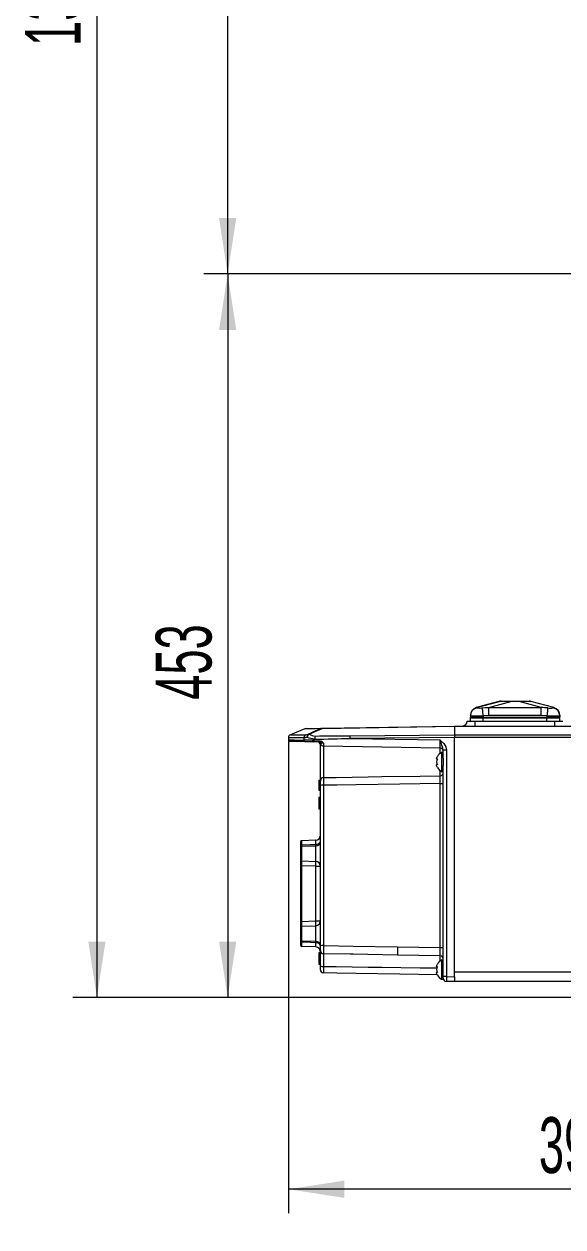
# Model space of a CAD drawing. Header units: millimetres. Extents: x 26 to 585, y 36 to 406.
# Drawn here: x 43.1 to 76.9, y 244.1 to 319.4 of the extents above; entities that cross this region are included whole.
import ezdxf

# ---------------------------------------------------------------- set-up
doc = ezdxf.new("R2010")
doc.units = ezdxf.units.MM
doc.styles.add('SLDTEXTSTYLE0', font='TXT', dxfattribs={"width": 0.605})
doc.dimstyles.new('SLDDIMSTYLE0', dxfattribs={"dimtxt": 3.5, "dimasz": 3.5, "dimexe": 0, "dimexo": 0.0625, "dimgap": 0.875, "dimtad": 1, "dimtoh": 1, "dimlfac": 10, "dimrnd": 1e-09, "dimzin": 12, "dimdsep": 46, "dimtxsty": 'SLDTEXTSTYLE0', "dimsah": 1, "dimcen": 0.09, "dimadec": 0, "dimazin": 0, "dimtfac": 1, "dimtdec": 3, "dimtofl": 0, "dimtmove": 0, "dimatfit": 3, "dimfxl": 1, "dimfrac": 2, "dimtolj": 1, "dimtzin": 12, "dimarcsym": 0})

# ---------------------------------------------------------------- blocks, each defined once
blk = doc.blocks.new('*D2')
at = {"color": 7, "linetype": 'Continuous', "lineweight": 0, "transparency": 16777216}
for p, q in [((59.708, 274.579), (59.708, 244.946)), ((99.108, 246.446), (59.708, 246.446))]:
    blk.add_line(p, q, dxfattribs=at)
for points in [[(59.708, 246.446), (63.208, 245.908), (63.208, 246.985)], [(99.108, 246.446), (95.608, 246.985), (95.608, 245.908)]]:
    blk.add_solid(points, dxfattribs=at)
at = {"color": 7, "linetype": 'Continuous', "lineweight": 0, "transparency": 16777216, "insert": (75.401, 250.958), "char_height": 3.5, "attachment_point": 1, "style": 'SLDTEXTSTYLE0'}
blk.add_mtext('394', dxfattribs=at)
blk = doc.blocks.new('*D5')
at = {"color": 7, "linetype": 'Continuous', "lineweight": 0, "transparency": 16777216}
for p, q in [((104.053, 362.746), (54.402, 362.746)), ((55.902, 303.746), (55.902, 362.746)), ((103.273, 303.746), (54.402, 303.746))]:
    blk.add_line(p, q, dxfattribs=at)
for points in [[(55.902, 362.746), (55.363, 359.246), (56.44, 359.246)], [(55.902, 303.746), (56.44, 307.246), (55.363, 307.246)]]:
    blk.add_solid(points, dxfattribs=at)
at = {"color": 7, "linetype": 'Continuous', "lineweight": 0, "transparency": 16777216, "insert": (51.39, 329.239), "char_height": 3.5, "attachment_point": 1, "rotation": 90, "style": 'SLDTEXTSTYLE0'}
blk.add_mtext('590', dxfattribs=at)
blk = doc.blocks.new('*D6')
at = {"color": 7, "linetype": 'Continuous', "lineweight": 0, "transparency": 16777216}
for p, q in [((129.597, 392.296), (46.208, 392.296)), ((47.708, 392.296), (47.708, 258.446)), ((109.367, 258.446), (46.208, 258.446))]:
    blk.add_line(p, q, dxfattribs=at)
for points in [[(47.708, 392.296), (47.17, 388.796), (48.247, 388.796)], [(47.708, 258.446), (48.247, 261.946), (47.17, 261.946)]]:
    blk.add_solid(points, dxfattribs=at)
at = {"color": 7, "linetype": 'Continuous', "lineweight": 0, "transparency": 16777216, "insert": (43.196, 318.019), "char_height": 3.5, "attachment_point": 1, "rotation": 90, "style": 'SLDTEXTSTYLE0'}
blk.add_mtext('1338.5', dxfattribs=at)
blk = doc.blocks.new('*D8')
at = {"color": 7, "linetype": 'Continuous', "lineweight": 0, "transparency": 16777216}
for p, q in [((103.273, 303.746), (54.402, 303.746)), ((55.902, 303.746), (55.902, 258.446)), ((114.108, 258.446), (54.402, 258.446))]:
    blk.add_line(p, q, dxfattribs=at)
for points in [[(55.902, 303.746), (55.363, 300.246), (56.44, 300.246)], [(55.902, 258.446), (56.44, 261.946), (55.363, 261.946)]]:
    blk.add_solid(points, dxfattribs=at)
at = {"color": 7, "linetype": 'Continuous', "lineweight": 0, "transparency": 16777216, "insert": (51.39, 277.089), "char_height": 3.5, "attachment_point": 1, "rotation": 90, "style": 'SLDTEXTSTYLE0'}
blk.add_mtext('453', dxfattribs=at)

msp = doc.modelspace()

# ---------------------------------------------------------------- linework, layer by layer
at = {"color": 7, "linetype": 'Continuous', "lineweight": 15}
for p, q in [((72.898943, 276.980958), (71.474309, 276.599417)), ((71.482156, 276.595966), (72.937031, 276.983879)), ((72.263632, 276.595966), (73.646439, 276.983879)), ((73.045115, 276.996265), (73.669896, 276.996265)), ((73.669896, 276.996265), (74.146544, 276.996265)), ((74.146544, 276.996265), (74.771325, 276.996265)), ((75.552809, 276.595966), (74.170002, 276.983879)), ((76.334285, 276.595966), (74.879409, 276.983879)), ((76.342131, 276.599417), (74.89949, 276.98578)), ((70.90822, 275.746264), (71.408219, 275.746264)), ((71.10822, 276.090983), (71.10822, 276.11213)), ((71.10822, 276.090983), (71.10822, 275.996264)), ((71.10822, 275.996264), (71.908219, 275.996264)), ((71.117646, 275.961089), (71.10822, 275.996264)), ((71.10822, 275.746264), (71.10822, 275.946265)), ((71.908219, 275.946265), (71.10822, 275.946265)), ((71.117646, 275.961089), (71.908219, 275.961089)), ((71.408219, 275.446264), (71.408219, 275.746264)), ((71.408219, 275.746264), (76.40822, 275.746264)), ((72.266723, 276.11213), (71.908219, 276.090983)), ((71.908219, 276.090983), (71.908219, 275.996264)), ((71.908219, 275.961089), (71.908219, 275.996264)), ((71.908219, 275.996264), (75.908221, 275.996264)), ((71.908219, 275.961089), (75.908221, 275.961089)), ((71.908219, 275.946265), (71.908219, 275.961089)), ((71.908219, 275.746264), (71.908219, 275.946265)), ((75.908221, 275.946265), (71.908219, 275.946265)), ((75.549717, 276.11213), (72.266723, 276.11213)), ((75.908221, 276.090983), (75.549717, 276.11213)), ((75.908221, 276.090983), (75.908221, 275.996264)), ((75.908221, 275.996264), (76.708219, 275.996264)), ((75.908221, 275.961089), (75.908221, 275.996264)), ((75.908221, 275.961089), (76.698794, 275.961089)), ((75.908221, 275.946265), (75.908221, 275.961089)), ((75.908221, 275.746264), (75.908221, 275.946265)), ((76.708219, 275.946265), (75.908221, 275.946265)), ((76.40822, 275.446264), (76.40822, 275.746264)), ((76.40822, 275.746264), (76.90822, 275.746264)), ((76.698794, 275.961089), (76.708219, 275.996264)), ((76.708219, 276.11213), (76.708219, 276.090983)), ((76.708219, 276.090983), (76.708219, 275.996264)), ((76.708219, 275.746264), (76.708219, 275.946265)), ((60.738308, 275.262915), (59.833244, 274.89691)), ((60.738377, 275.262747), (60.737873, 275.262738)), ((61.797164, 275.266513), (61.022742, 274.925361)), ((61.831699, 275.301797), (70.108221, 275.446264)), ((70.108221, 275.418244), (61.831699, 275.273777)), ((63.564155, 274.837599), (70.108221, 274.903295)), ((70.108221, 275.446264), (70.108221, 275.418244)), ((70.108221, 275.446264), (77.613167, 275.446264)), ((70.108221, 275.418244), (70.108221, 274.903295)), ((77.613167, 275.418239), (70.108221, 275.418239)), ((70.108221, 275.418239), (70.108221, 274.903304)), ((70.108221, 274.903304), (77.620685, 274.903304)), ((70.108221, 274.903295), (70.108221, 274.734836)), ((59.708221, 274.711495), (59.708221, 274.579444)), ((60.678091, 274.711495), (60.67846, 274.562525)), ((61.224131, 274.555779), (61.341015, 274.631099)), ((61.355157, 274.612028), (61.252666, 274.517561)), ((61.252666, 274.517561), (61.619977, 274.511149)), ((61.620525, 274.447795), (61.253215, 274.454207)), ((61.356963, 274.649944), (61.36894, 274.649597)), ((61.536858, 274.449255), (61.536954, 274.449254)), ((61.709384, 274.256221), (61.708219, 274.249724)), ((61.708219, 272.020995), (61.708219, 274.249724)), ((69.21171, 274.061913), (61.904729, 274.189457)), ((61.904729, 274.189457), (61.904729, 272.217966)), ((70.108221, 274.734836), (63.564155, 274.66914)), ((63.564155, 274.66914), (69.21171, 274.570561)), ((70.108221, 259.751453), (70.108221, 274.734836)), ((77.620685, 274.73482), (70.108221, 274.73482)), ((70.108221, 260.056736), (70.108221, 274.73482)), ((69.048951, 273.371264), (69.02035, 273.366479)), ((69.02035, 273.363381), (69.043318, 273.363381)), ((69.408221, 273.796264), (69.308219, 273.796264)), ((69.308219, 273.796264), (69.308219, 272.596265)), ((69.408221, 273.443055), (69.408221, 273.938213)), ((69.408221, 273.443055), (69.408221, 272.96871)), ((69.604729, 273.941703), (69.604729, 259.760242)), ((69.044594, 273.029148), (69.019664, 273.029148)), ((69.408221, 259.756752), (69.408221, 272.96871)), ((61.60822, 272.061648), (61.708219, 272.061648)), ((61.60822, 272.061648), (61.60822, 271.904317)), ((61.60822, 271.904317), (61.708219, 271.904317)), ((61.60822, 271.904317), (61.60822, 271.778596)), ((61.708219, 271.730774), (61.708219, 272.020995)), ((69.308219, 272.596265), (69.408221, 272.596265)), ((61.60822, 271.778596), (61.708219, 271.778596)), ((61.60822, 271.778596), (61.60822, 271.62511)), ((61.60822, 271.743596), (61.60822, 271.720063)), ((61.60822, 271.62511), (61.708219, 271.62511)), ((61.60822, 271.62511), (61.60822, 271.430879)), ((61.60822, 271.430879), (61.708219, 271.430879)), ((61.708219, 261.692341), (61.708219, 271.730774)), ((61.904729, 271.734264), (61.904729, 261.695831)), ((69.21171, 261.570562), (69.21171, 271.845811)), ((61.60822, 270.984726), (61.60822, 270.976287)), ((61.60822, 270.984726), (61.708219, 270.984726)), ((61.60822, 270.969341), (61.60822, 270.913452)), ((61.60822, 270.969341), (61.708219, 270.969341)), ((61.60822, 270.913452), (61.708219, 270.913452)), ((61.60822, 270.913452), (61.60822, 270.353957)), ((61.60822, 270.353957), (61.708219, 270.353957)), ((61.60822, 270.35184), (61.60822, 270.261649)), ((61.60822, 270.261649), (61.708219, 270.261649)), ((60.47822, 267.968407), (60.47822, 268.215028)), ((61.418689, 268.296154), (60.526476, 268.264997)), ((60.47822, 267.865028), (60.47822, 267.968407)), ((60.47822, 267.047501), (60.47822, 267.865028)), ((60.526476, 267.914997), (61.418689, 267.946154)), ((60.526476, 267.914997), (60.526476, 266.997532)), ((61.418689, 266.966375), (61.418689, 267.946154)), ((60.47822, 266.697715), (60.47822, 267.047501)), ((60.526476, 266.697715), (60.47822, 266.697715)), ((60.47822, 263.214814), (60.47822, 266.697715)), ((60.526476, 266.997532), (61.418689, 266.966375)), ((61.418689, 266.666558), (60.526476, 266.697715)), ((60.526476, 266.697715), (60.526476, 263.214814)), ((61.418689, 266.666558), (61.708219, 266.666558)), ((61.418689, 263.245971), (61.418689, 266.666558)), ((60.526476, 263.214814), (60.47822, 263.214814)), ((60.47822, 262.865027), (60.47822, 263.214814)), ((60.47822, 262.047501), (60.47822, 262.865027)), ((60.526476, 263.214814), (61.418689, 263.245971)), ((60.526476, 262.914997), (61.418689, 262.946154)), ((60.526476, 262.914997), (60.526476, 261.997532)), ((61.418689, 263.245971), (61.708219, 263.245971)), ((61.418689, 261.966375), (61.418689, 262.946154)), ((60.47822, 261.944122), (60.47822, 262.047501)), ((60.47822, 261.697501), (60.47822, 261.944122)), ((60.526476, 261.997532), (61.418689, 261.966375)), ((61.418689, 261.616375), (60.526476, 261.647532)), ((61.708219, 261.387609), (61.708219, 261.692341)), ((61.708219, 260.430496), (61.708219, 261.387609)), ((66.545371, 261.617103), (69.21171, 261.570562)), ((61.60822, 261.261649), (61.708219, 261.261649)), ((61.60822, 261.246264), (61.60822, 261.075832)), ((61.60822, 261.246264), (61.708219, 261.246264)), ((61.60822, 261.075832), (61.708219, 261.075832)), ((61.60822, 261.075832), (61.60822, 260.916937)), ((61.60822, 260.916937), (61.708219, 260.916937)), ((61.60822, 260.907803), (61.708219, 260.907803)), ((61.60822, 260.907803), (61.60822, 260.646264)), ((61.60822, 260.646264), (61.708219, 260.646264)), ((61.60822, 260.646264), (61.60822, 260.538572)), ((61.904729, 261.187944), (61.904729, 260.39124)), ((69.21171, 261.061913), (66.545371, 261.108454)), ((69.408221, 260.796264), (69.308219, 260.796264)), ((69.308219, 260.796264), (69.308219, 259.596264)), ((61.60822, 260.538572), (61.708219, 260.538572)), ((61.708219, 260.189426), (61.708219, 260.430496)), ((69.044594, 260.029148), (69.019664, 260.029148)), ((69.048951, 260.371264), (69.02035, 260.366479)), ((69.02035, 260.363381), (69.043318, 260.363381)), ((70.108221, 260.056736), (77.876891, 260.056736)), ((69.308219, 259.596264), (69.408221, 259.596264)), ((69.408221, 259.655022), (69.408221, 259.756752)), ((69.408221, 259.655022), (69.408221, 259.596264)), ((69.604729, 259.760242), (70.108221, 259.751453)), ((70.108221, 259.446264), (69.604729, 259.455053)), ((70.108221, 259.751453), (70.108221, 259.446264)), ((77.882219, 259.446264), (70.108221, 259.446264))]:
    msp.add_line(p, q, dxfattribs=at)
at = {"color": 8, "linetype": 'Continuous', "lineweight": 15}
for p, q in [((59.833244, 274.89691), (60.801903, 274.89691)), ((60.678093, 274.711495), (59.708221, 274.711495)), ((69.21171, 273.731635), (69.21171, 274.061913)), ((69.21171, 272.334669), (69.21171, 272.660893)), ((63.567049, 261.159789), (61.904729, 261.187944)), ((69.21171, 260.731635), (69.21171, 261.061913))]:
    msp.add_line(p, q, dxfattribs=at)
at = {"color": 8, "linetype": 'Continuous', "lineweight": 15, "flags": 128}
for points in [[(71.474273, 276.59955), (71.473883, 276.599719), (71.482153, 276.595966), (71.482153, 276.595966), (71.482153, 276.595966)], [(74.918033, 276.980921), (74.910163, 276.98156), (74.87941, 276.983879), (74.879409, 276.983879), (74.879409, 276.983879)], [(61.726386, 275.279973), (61.295328, 275.272457), (60.986621, 275.267074), (60.8001, 275.263823), (60.738377, 275.262747)], [(59.708221, 274.579444), (59.747089, 274.578766), (59.86367, 274.576733), (60.057867, 274.573346), (60.329537, 274.568609), (60.678459, 274.562525)], [(61.720897, 274.319355), (61.72045, 274.318009), (61.709384, 274.256221)], [(61.904729, 260.39124), (62.708021, 260.381027), (64.707626, 260.355926), (65.559612, 260.345377), (67.968328, 260.316053), (69.011564, 260.303609)]]:
    msp.add_lwpolyline(points, dxfattribs=at)
at = {"color": 7, "linetype": 'Continuous', "lineweight": 15, "flags": 128}
for points in [[(71.482156, 276.595966), (71.482156, 276.595966), (71.50823, 276.594535), (71.524162, 276.581747)], [(71.862552, 276.581747), (72.062985, 276.594479), (72.263626, 276.595966), (72.263632, 276.595966)], [(71.908219, 276.090983), (71.900142, 276.177778), (71.892313, 276.261915), (71.884973, 276.340815), (71.878342, 276.412065), (71.872626, 276.473478), (71.868, 276.523178), (71.864609, 276.55964), (71.862552, 276.581747)], [(72.263632, 276.595966), (72.263638, 276.595966), (73.263607, 276.599241), (74.263614, 276.599719), (75.552803, 276.595966), (75.552809, 276.595966)], [(72.266723, 276.11213), (72.265691, 276.273664), (72.264771, 276.417873), (72.264058, 276.529291), (72.263632, 276.595966)], [(72.937031, 276.983879), (72.937031, 276.983879), (72.897635, 276.980857), (72.898407, 276.980921)], [(72.937436, 276.983979), (72.937168, 276.983915), (72.937031, 276.983879)], [(73.045115, 276.996265), (73.029519, 276.99601), (72.937436, 276.983979)], [(73.646439, 276.983879), (73.646606, 276.98394), (73.64666, 276.983979)], [(74.170002, 276.983879), (74.169996, 276.983879), (73.920436, 276.980857), (73.783592, 276.98156), (73.646445, 276.983879), (73.646439, 276.983879)], [(73.669896, 276.996265), (73.666529, 276.99601), (73.64666, 276.983979)], [(74.146544, 276.996265), (74.149911, 276.99601), (74.16978, 276.983979)], [(74.16978, 276.983979), (74.169893, 276.983915), (74.170002, 276.983879)], [(74.771325, 276.996265), (74.78692, 276.99601), (74.879003, 276.983979)], [(74.879409, 276.983879), (74.879167, 276.98394), (74.879003, 276.983979)], [(75.549717, 276.11213), (75.550749, 276.273664), (75.55167, 276.417873), (75.552383, 276.529291), (75.552809, 276.595966)], [(75.953888, 276.581747), (75.951832, 276.55964), (75.948439, 276.523178), (75.943814, 276.473478), (75.938099, 276.412065), (75.931468, 276.340815), (75.924126, 276.261915), (75.916297, 276.177778), (75.908221, 276.090983)], [(76.292277, 276.581747), (76.308086, 276.594479), (76.334284, 276.595966), (76.334285, 276.595966)], [(76.334287, 276.595966), (76.334287, 276.595966), (76.341457, 276.599241), (76.342557, 276.599719), (76.334287, 276.595966), (76.334287, 276.595966)], [(60.845114, 275.284576), (60.906575, 275.285649), (61.090795, 275.288864), (61.399547, 275.294254), (61.831699, 275.301797)], [(60.952018, 274.938827), (61.259098, 275.074204), (61.726386, 275.279973)], [(61.726386, 275.279973), (61.776964, 275.295674), (61.831699, 275.301797)], [(61.831699, 275.273777), (61.813469, 275.271735), (61.797164, 275.266513)], [(60.775746, 274.462541), (60.427169, 274.468625), (60.155774, 274.473363), (59.96177, 274.476748), (59.845305, 274.478782), (59.806476, 274.479459), (59.806476, 274.479459)], [(61.253215, 274.454207), (61.184163, 274.455411), (60.988496, 274.458826), (60.847054, 274.461296), (60.775746, 274.462541)], [(61.224131, 274.555779), (61.224327, 274.536116), (61.225713, 274.517157), (61.228237, 274.499639), (61.231805, 274.484246), (61.236272, 274.471577), (61.24147, 274.462126), (61.247189, 274.456259), (61.253215, 274.454207)], [(69.21171, 274.570561), (69.212667, 274.569734), (69.439677, 274.348991), (69.565467, 274.141661), (69.604729, 273.941703)], [(69.408221, 273.938213), (69.38859, 274.068711), (69.325695, 274.252425), (69.269485, 274.405474), (69.240908, 274.486452), (69.212187, 274.569189), (69.21171, 274.570561)], [(69.009153, 273.364606), (68.994013, 273.380692), (68.993581, 273.41542), (69.006894, 273.46179), (69.03295, 273.518201), (69.048951, 273.546264)], [(69.048951, 272.846265), (69.009153, 272.924938), (68.994013, 272.974656), (68.993581, 273.010355), (69.006894, 273.027106), (69.03295, 273.02694), (69.048951, 273.021264)], [(61.904729, 272.217966), (62.708021, 272.230486), (64.707623, 272.261977), (65.559552, 272.275535), (67.968259, 272.31435), (69.21171, 272.334669)], [(69.21171, 271.845811), (66.684256, 271.806257), (63.960276, 271.764802), (62.750677, 271.746757), (61.904729, 271.734264)], [(60.526476, 268.264997), (60.526473, 268.250629), (60.526476, 268.173534), (60.526473, 268.037038), (60.526473, 268.003608)], [(61.418695, 268.033787), (61.418689, 268.139043), (61.418689, 268.223058), (61.418692, 268.270268), (61.418689, 268.290865), (61.418689, 268.296154)], [(60.526473, 268.003608), (61.077804, 268.022268), (61.091346, 268.022726), (61.418695, 268.033787)], [(61.418695, 261.878741), (61.108635, 261.889219), (61.091346, 261.889803), (60.668994, 261.904094), (60.526473, 261.908921)], [(60.526473, 261.908921), (60.526473, 261.856262), (60.526476, 261.769063), (60.526476, 261.704826), (60.526476, 261.653501), (60.526476, 261.647532)], [(61.418689, 261.616375), (61.418692, 261.635242), (61.418689, 261.70732), (61.418695, 261.878741)], [(61.904729, 261.695831), (63.770432, 261.664708), (66.545371, 261.617103)], [(66.545371, 261.108454), (63.770432, 261.156344), (63.567049, 261.159789)], [(69.038303, 259.86494), (66.684253, 259.90603), (63.960267, 259.953577), (62.750734, 259.97469), (61.904729, 259.989457)], [(69.009153, 260.364605), (68.994013, 260.380692), (68.993581, 260.41542), (69.006894, 260.461789), (69.03295, 260.518201), (69.048951, 260.546264)], [(69.048951, 259.846264), (69.009153, 259.924938), (68.994013, 259.974656), (68.993581, 260.010354), (69.006894, 260.027106), (69.03295, 260.026939), (69.048951, 260.021264)]]:
    msp.add_lwpolyline(points, dxfattribs=at)
at = {"color": 7, "linetype": 'Continuous', "lineweight": 15}
for centre, radius, start, end in [((71.60822, 276.118457), 0.5, 105.58023412, 180), ((71.608215, 276.112124), 0.499995, 104.60339674, 179.99933413), ((71.606705, 276.090143), 0.498486, 99.53140268, 179.90335922), ((71.693357, 278.023074), 1.451224, 263.30477479, 276.69522521), ((73.020743, 276.496264), 0.5, 90, 104.1818145), ((73.292048, 264.24567), 12.743244, 88.40539917, 91.59460083), ((74.524392, 263.917103), 13.071687, 88.44547558, 91.55452442), ((74.795697, 276.496264), 0.5, 75.81761521, 90), ((75.589805, 271.975628), 4.620486, 85.48054052, 90.45877091), ((76.123083, 277.523321), 0.956654, 259.8130462, 280.1869538), ((76.209738, 276.090146), 0.498482, 0.09622011, 80.46901799), ((76.208228, 276.112126), 0.499992, 0.00041026, 75.39685887), ((76.20822, 276.118457), 0.5, 0, 74.42991359), ((70.60822, 275.746264), 0.3, 270, 0), ((71.508219, 281.222672), 5.147254, 265.5429825, 274.4570175), ((71.136964, 275.966264), 0.02, 195, 270), ((76.30822, 283.049748), 6.970252, 266.71018035, 273.28981965), ((76.679476, 275.966264), 0.02, 270, 345), ((59.90822, 274.711495), 0.2, 112.01640257, 180), ((60.878077, 274.712), 0.199986, 112.3893292, 180.14471944), ((60.850351, 274.984622), 0.3, 91, 112.00191266), ((60.627256, 275.812117), 0.931721, 280.80374753, 290.3992985), ((61.041127, 274.796424), 0.167985, 122.03639879, 194.13432905), ((61.136892, 274.681881), 0.268911, 115.11847396, 164.13288694), ((60.972203, 274.852389), 0.088764, 55.29461923, 103.14466227), ((61.423208, 275.614858), 0.797358, 239.85158923, 266.61592063), ((61.746683, 275.193883), 0.08845, 55.19870291, 103.26585075), ((62.427104, 275.287787), 0.59557, 178.65206111, 181.34793889), ((59.80822, 274.579444), 0.1, 181.32064461, 269), ((60.399151, 276.460995), 1.771598, 279.05902009, 285.68927126), ((60.777958, 274.562017), 0.099501, 179.70755818, 268.72582753), ((59.804611, 181.802625), 92.764016, 89.12319808, 89.46025887), ((61.405201, 276.008278), 1.35919, 247.18782475, 267.96613579), ((61.560075, 274.776849), 0.402157, 213.34707081, 220.14641767), ((61.998518, 274.492337), 0.746278, 178.0630878, 182.92874212), ((61.332678, 274.654324), 0.024676, 289.74713952, 349.77648841), ((62.005849, 275.109309), 0.818956, 215.72722289, 217.38828171), ((61.301438, 274.65305), 0.06759, 322.63315289, 357.07180562), ((62.223846, 274.637102), 0.866979, 167.8963924, 179.1512938), ((63.27185, 274.653464), 1.902913, 175.01279512, 180.11643612), ((61.50822, 274.249725), 0.2, 0, 89), ((61.533574, 274.249282), 0.2, 20.50933676, 89), ((62.365829, 274.485925), 0.746278, 178.0630878, 182.92874212), ((61.611242, 274.138005), 0.373246, 38.52143033, 88.65895194), ((61.304737, 272.737664), 1.739043, 69.86897879, 79.53775849), ((61.862523, 274.164925), 0.209539, 78.78952348, 132.52365509), ((61.90822, 274.389426), 0.2, 200.50933676, 269), ((70.381633, 274.75337), 6.817998, 179.29214979, 180.70785021), ((69.279529, 273.196264), 0.289467, 142.80289, 217.19711), ((69.648118, 273.184325), 0.7, 119.04974724, 149.17324325), ((69.20822, 273.861943), 0.2, 0, 89), ((69.55618, 271.141116), 2.801007, 89.00687836, 93.02798235), ((69.648118, 273.208203), 0.7, 210.39715205, 240.95025276), ((61.90667, 272.019518), 0.198457, 90.56041954, 179.57367363), ((86.941115, 271.976115), 25.037554, 179.44654096, 180.55345904), ((69.208706, 272.534162), 0.199515, 270.86276919, 359.86808232), ((46.044927, 272.09024), 23.168073, 359.39550398, 0.60449602), ((61.856181, 268.933587), 2.801098, 89.00689755, 93.02793232), ((69.260259, 274.646488), 2.801098, 269.00689755, 273.02793232), ((60.52822, 268.215027), 0.05, 92, 180), ((61.40822, 268.595971), 0.3, 272, 0), ((61.40822, 268.245971), 0.3, 272, 0), ((61.448754, 268.296391), 0.264318, 263.47011461, 349.00313819), ((60.521403, 267.959886), 0.044015, 83.38461475, 168.83765174), ((60.52822, 267.865027), 0.05, 92, 180), ((63.403956, 267.959399), 2.877822, 179.11980015, 180.8840539), ((60.525041, 267.990031), 0.894724, 357.18908842, 2.80311749), ((60.52822, 267.047501), 0.05, 180, 268), ((59.268167, 266.816466), 2.155741, 356.0124751, 3.9875249), ((61.40822, 266.666558), 0.3, 0, 88), ((60.52822, 262.865027), 0.05, 92, 180), ((59.268168, 263.096062), 2.15574, 356.01247257, 3.98752743), ((61.40822, 263.245971), 0.3, 272, 0), ((60.52822, 262.047501), 0.05, 180, 268), ((60.521402, 261.952642), 0.044014, 191.16185832, 276.61587519), ((60.52822, 261.697501), 0.05, 180, 268), ((68.924352, 261.952944), 8.397995, 179.69579531, 180.30035066), ((60.525015, 261.922497), 0.894751, 357.196941, 2.81085302), ((61.40822, 261.666558), 0.3, 0, 88), ((61.40822, 261.316558), 0.3, 0.00000378, 88), ((61.448755, 261.616138), 0.264318, 10.99669801, 96.53004919), ((61.85618, 258.895342), 2.80091, 89.00681652, 93.02812192), ((61.908062, 261.387759), 0.199843, 180.04301919, 269.04461046), ((78.950479, 261.441887), 17.047641, 179.14648419, 180.85351581), ((73.749673, 261.362778), 7.208789, 177.978199, 182.021801), ((69.260258, 264.371303), 2.801162, 269.00694377, 273.02788609), ((69.648118, 260.184325), 0.7, 119.04974724, 149.17324325), ((69.20822, 260.861943), 0.2, 0, 89), ((61.858171, 260.669652), 0.282279, 237.91214365, 279.49364282), ((61.90822, 260.189426), 0.2, 180, 269), ((78.396093, 260.190348), 16.492587, 179.30207936, 180.69792064), ((69.279529, 260.196264), 0.289467, 142.80291076, 217.19708924), ((69.648118, 260.208203), 0.7, 210.39715205, 240.95025276), ((69.60822, 259.655022), 0.2, 180, 269), ((69.556181, 256.959718), 2.800945, 89.00686094, 93.02805407)]:
    msp.add_arc(centre, radius, start, end, dxfattribs=at)
for centre, major_axis, ratio, start_param, end_param in [((56.832709, 274.778065), (12.823829, 0.20632), 0.019892448, 5.072480758, 5.264686578), ((56.829219, 274.950014), (12.82264, 0.034174), 0.011947167, 5.074844478, 5.265351836), ((61.90822, 274.689472), (0.00349, 0.500015), 0.00710198, 2.262733551, 3.141518271), ((69.20822, 274.56205), (-0.003491, 0.500137), 0.00709852, 3.141419178, 4.729358848), ((60.52822, 266.697288), (-0.001745, 0.300244), 0.005803411, 6.282948863, 7.852527215), ((60.52822, 263.215241), (0.001745, 0.300244), 0.005803411, 1.572250746, 3.141829098), ((69.20822, 261.56205), (-0.003491, 0.500137), 0.00709852, 3.141419178, 4.729358848), ((69.60822, 259.755037), (0.00349, 0.299985), 0.011837531, 1.553584098, 3.141523769)]:
    msp.add_ellipse(centre, major_axis=major_axis, ratio=ratio, start_param=start_param, end_param=end_param, dxfattribs=at)

# ---------------------------------------------------------------- dimensions: what is measured, and where the dimension line sits
at = {"color": 7, "linetype": 'Continuous', "lineweight": 0}
for base, p1, p2, picture, middle in [((47.70822, 258.446264), (129.597399, 392.296264), (109.367191, 258.446264), '*D6', (47.70822, 325.371264)), ((55.901541, 362.746264), (103.273402, 303.746264), (104.053322, 362.746264), '*D5', (55.901541, 333.246264)), ((55.901541, 258.446264), (103.273402, 303.746264), (114.10822, 258.446264), '*D8', (55.901541, 281.096264))]:
    dim = msp.add_linear_dim(base=base, p1=p1, p2=p2, angle=90, dimstyle='SLDDIMSTYLE0', dxfattribs=at)
    dim.commit()
    dim.dimension.update_dxf_attribs({"geometry": picture, "text_midpoint": middle, "dimtype": 160})
dim = msp.add_linear_dim(base=(59.70822, 246.446264), p1=(99.10822, 244.085219), p2=(59.70822, 274.579444), dimstyle='SLDDIMSTYLE0', dxfattribs=at)
dim.commit()
dim.dimension.update_dxf_attribs({"geometry": '*D2', "text_midpoint": (79.40822, 246.446264), "dimtype": 160})

doc.saveas('drawing.dxf')
